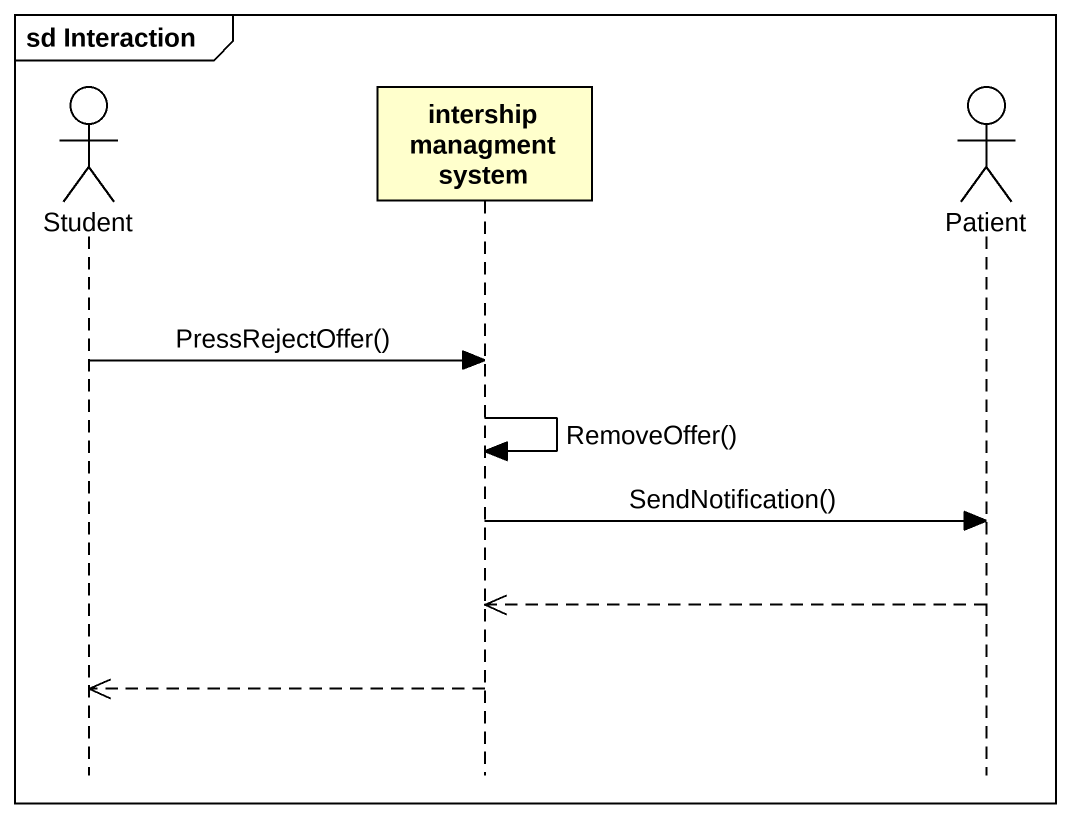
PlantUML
@startuml
mainframe sd Interaction
hide footbox
actor Student
participant "intership managment system" as intership_managment_system
actor Patient

Student -> intership_managment_system : PressRejectOffer()
intership_managment_system -> intership_managment_system : RemoveOffer()
intership_managment_system -> Patient : SendNotification()
Patient -->> intership_managment_system
intership_managment_system -->> Student
@enduml
